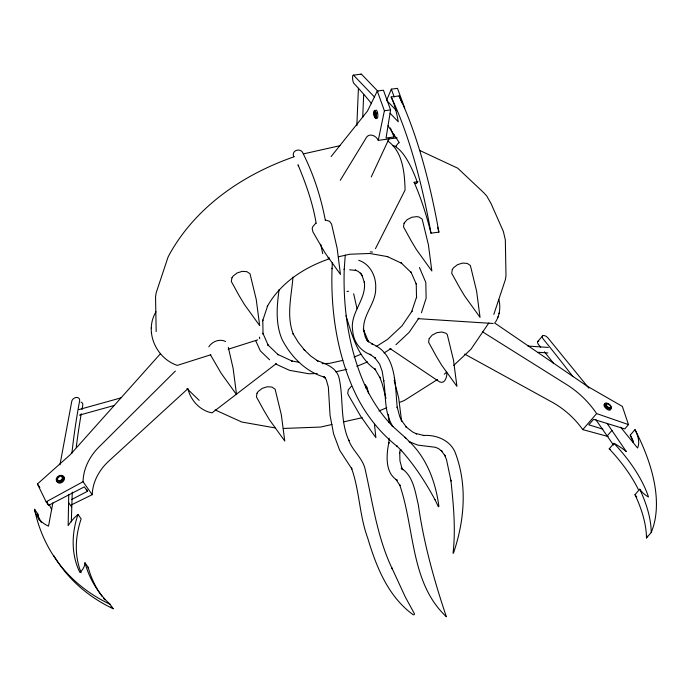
<?xml version="1.0" encoding="UTF-8"?>
<svg xmlns="http://www.w3.org/2000/svg" width="691" height="691" viewBox="0 0 691 691"><rect width="100%" height="100%" fill="white"/><g stroke="black" fill="none" stroke-linecap="round" stroke-linejoin="round"><path stroke-width="1.04" d="M71.32 521.878L72.261 492.052M68.737 494.825L68.15 525.601A42.134 31.743 -35.3 0 1 78.005 514.432L81.149 518.881A106.872 80.51 -35.3 0 0 81.123 572.675M332.06 268.229C330.574 310.414 336.897 353.498 354.69 392.013L355.157 392.989C364.943 413.788 379.394 432.264 397.394 446.567L396.496 445.686L401.696 450.791L400.806 449.919C414.375 464.931 425.492 482.102 435.088 499.878M356.841 125.736L358.422 88.267M362.723 117.22L363.673 94.736M332.328 263.426L332.354 262.943L332.034 268.739M389.171 438.163L388.739 443.492L388.903 442.421C386.286 454.73 384.835 472.903 397.239 480.254L395.952 479.45L400.029 485.609L399.553 484.529C414.876 528.313 410.16 582.962 446.343 616.709C434.095 580.25 423.643 542.858 418.314 504.663C415.161 492.027 413.373 475.615 401.151 468.248L402.827 469.742L401.618 467.833L402.084 468.904L399.959 460.888L399.709 452.355L399.553 453.426L400.175 449.945M345.258 255.065L344.213 269.464L344.239 268.954C342.909 309.568 349.059 351.028 366.187 388.1L365.72 387.115C372.743 401.566 381.674 415.144 392.963 426.623L392.073 425.751L405.859 438.137M446.878 373.019C447.008 377.087 444.805 384.49 439.433 381.803L389.897 348.454M292.958 277.1C291.533 296.154 286.031 316.132 293.485 334.634L293.044 333.649L298.365 342.468L304.861 350.475L303.936 349.508L310.777 356.038L317.929 361.082L316.677 360.391C326.109 364.045 337.45 367.724 339.376 379.35C343.557 399.631 340.032 421.329 348.99 440.728L348.558 439.752C352.151 450.42 362.075 457.39 364.952 468.412C372.63 502.253 377.122 537.296 392.333 568.987L391.883 567.967L405.332 597.067L414.514 613.867L414.159 614.731L413.253 614.791C388.109 596.644 376.25 566.672 367.69 537.995C359.294 515.374 359.631 490.541 351.443 467.988L351.892 469.008L339.704 450.307L333.58 433.844L330.056 415.282L328.355 387.115L326.299 379.851L324.52 377.156L325.435 378.124L323.474 376.526L324.727 377.217C305.759 371.922 290.902 356.608 282.092 339.488C275.303 323.69 276.823 306.027 279.121 289.443M495.438 322.136C499.766 315.485 500.785 307.158 498.842 299.548M210.867 354.733L177.293 365.392C156.088 358.275 144.004 331.68 156.002 311.779M71.311 504.914L92.205 494.687L83.032 481.713C83.369 468.049 90.141 455.429 99.91 446.101L175.359 371.05M331.119 156.555L367.508 111.009L377.295 91.022L383.436 90.21L390.588 109.929L386.044 138.019L393.956 136.965L394.293 134.883M92.205 494.687C92.672 481.195 99.824 468.921 109.843 460.146L187.805 388.774M52.853 502.884L48.525 526.136A39.456 29.722 -35.3 0 1 34.55 509.293L37.694 513.75A39.456 29.722 -35.3 0 0 41.374 522.37M59.944 464.836L71.752 401.419A4.276 3.222 -35.3 0 1 74.455 398.042A4.276 3.222 -35.3 0 1 78.454 397.947A4.517 3.403 -35.3 0 1 79.612 400.892A861.401 648.875 -35.3 0 0 71.89 453.331M397.118 137.863L378.262 140.359L384.395 110.75L377.295 91.022M497.857 317.489L498.151 316.538M499.006 313.774L499.299 312.833M421.441 312.738L426.131 298.262L425.811 282.446L419.446 267.521M493.806 314.44L505.397 279.587L505.993 275.562L505.328 239.889L503.368 231.459L490.973 203.387L486.689 195.924L483.769 192.746L457.71 168.181L419.8 150.491M386.744 99.945L391.339 89.156L397.48 88.344L404.693 108.064M371.248 176.931L389.076 138.615M375.446 248.682L405.09 190.051C404.598 172.94 402.931 151.795 387.746 140.955M340.266 180.308L365.47 139.055C368.217 132.318 375.774 135.039 378.262 140.359M208.812 346.856C212.042 341.432 219.833 338.478 225.594 341.535M418.85 318.102L409.167 332.336L395.934 344.731M488.865 322.939L470.977 349.24L453.719 365.401M537.728 341.544L542.478 336.042M464.663 354.077L551.098 401.609C563.657 408.355 574.506 418.012 582.755 429.612L596.627 413.581L628.473 424.602L624.75 428.912L593.56 419.307L588.801 424.81L602.889 429.146M607.208 435.9L611.967 430.398M638.329 489.453A106.872 51.298 40.9 0 0 609.22 448.83L613.979 443.328A42.134 20.22 40.9 0 1 626.305 451.56L607.113 423.41M633.068 442.171A39.456 18.942 40.9 0 0 630.227 435.14L634.986 429.647A228.082 109.472 40.9 0 1 651.224 532.467L646.474 537.969A151.087 72.512 40.9 0 0 634.986 494.704L639.736 489.211A13.164 6.323 40.9 0 0 648.503 497.019A106.872 51.298 40.9 0 0 613.979 443.328M160.459 353.697L70.318 454.626L37.418 483.994L46.142 501.847L48.603 505.337L84.337 486.861L87.481 491.31L71.501 499.576M315.839 223.115L312.807 226.622L312.177 228.496L312.911 231.856L325.185 253.079L340.473 274.457L337.113 248.147L331.585 224.126L329.581 221.293L325.521 220.04M351.33 386.312L348.299 389.81L347.711 393.473L348.402 395.045L360.676 416.276L375.878 437.662L374.47 424.317M444.304 374.22L446.654 372.017M276.4 363.544L212.051 412.881C199.941 410.644 190.561 400.236 187.805 388.428M376.111 346.614L387.625 339.324L401.989 325.867L412.052 311.08L411.646 311.745L416.656 296.776L416.518 297.666L416.241 283.483L416.431 284.424L410.92 271.934L411.413 272.746L401.022 262.753L401.713 263.297L387.072 256.456L387.798 256.663L369.806 253.476L349.827 254.228L338.486 256.776M384.015 352.989L390.985 348.575M437.576 379.428L404.425 400.426L399.528 402.456M46.142 501.847L83.032 481.713M294.34 156.676C243.491 174.331 196.399 206.194 169.684 253.942L168.06 257.069L156.14 292.915L155.544 296.94L156.183 331.568M329.218 258.857C304.135 267.452 280.382 282.887 267.244 306.519L267.65 305.854L262.64 320.823L262.779 319.933L263.055 334.107L262.865 333.174L268.376 345.664L267.883 344.852L278.274 354.846L277.583 354.302L292.224 361.143L291.498 360.935L298.909 362.248M354.051 357.1L360.987 354.224M356.85 366.334L367.586 361.885M378.953 410.964L386.796 407.716M228.16 349.249L257.665 339.877M78.8 409.608L120.934 397.895M79.422 415.136L114.361 405.418M303.47 153.886L339.972 145.68M342.866 360.356L329.469 363.371L322.11 363.647M335.688 371.827L346.847 369.314M331.991 424.481L320.52 427.064L283.31 428.455M343.462 421.899L362.231 417.684M327.905 257.95L329.141 257.683M346.96 291.516L348.558 291.257M353.282 75.181L361.186 74.127M390.095 113.264L398.258 121.771A39.456 10.788 82.4 0 0 391.158 96.982L399.061 95.937A39.456 10.788 82.4 0 1 401.834 102.873M384.395 110.75L390.588 109.929M437.653 227.313A151.087 41.296 82.4 0 1 438.889 232.133L430.985 233.178A151.087 41.296 82.4 0 0 414.099 182.277L418.055 181.759M372.484 252.034L370.255 251.887M317.221 373.468L308.972 373.779L289.486 370.324L275.476 363.915M349.672 269.784L356.202 270.466L355.157 269.974L358.37 271.546L361.108 273.835L360.253 273.049L362.447 276.02L361.92 275.07L364.433 282.749L364.321 281.893C366.774 299.713 349.249 313.135 352.773 331.239C353.447 341.907 360.78 351.382 370.903 354.742L369.849 354.241L375.463 358.223L374.608 357.437L379.679 364.183L382.235 371.473L383.747 381.069L383.626 380.214C386.131 395.312 384.023 411.594 392.134 425.293M417.943 318.663L493.167 323.492M527.924 346.053L548.291 347.426M538.237 352.289L547.885 352.937M392.842 145.723L395.952 146.276M274.914 427.884L241.738 422.011L215.108 409.927M582.755 429.612L608.14 436.513M358.724 260.282C370.229 264.092 376.319 276.478 375.697 288.052C376.129 303.703 361.79 315.321 363.786 331.188L363.673 330.358L365.366 337.251L366.93 340.153L366.394 339.195L368.372 341.622L367.517 340.836L372.751 344.273L371.698 343.781C397.282 353.939 394.768 385.302 397.299 407.915L397.178 407.042L399.778 416.733L401.799 421.052L401.272 420.111L406.619 427.418L405.764 426.632L412.674 432.022L416.647 433.931L415.593 433.438L424.386 435.606L423.324 435.477C435.891 434.579 449.565 439.865 454.98 451.94C467.591 484.443 464.585 520.738 453.426 553.223L453.037 553.163C455.879 528.848 453.417 504.413 450.912 480.193L451.024 481.057L446.533 459.748L444.719 455.119L445.246 456.051L441.178 450.515L442.033 451.301L438.5 448.614L435.46 447.293L417.813 445.108L409.046 441.696M482.586 331.87L566.11 384.256C578.246 391.719 588.62 401.817 596.627 413.581M494.385 322.783L587.048 386.079L622.349 406.403L628.473 424.602M365.081 384.481L367.085 387.323L368.51 393.257M269.62 359.804L260.343 350.881L255.73 340.749M186.941 388.584L199.181 400.357M409.469 441.696C427.159 458.72 435.788 482.629 438.897 506.529L438.379 506.71L434.993 499.671M404.961 437.256L410.359 442.56M377.96 91.342L361.635 74.343A4.276 1.166 82.4 0 0 360.987 74.231M386.865 100.618L396.513 110.672M374.513 97.034L353.732 75.388A4.276 1.166 82.4 0 0 352.66 76.381A4.276 1.166 82.4 0 0 352.876 80.657A4.517 1.235 82.4 0 0 354.042 83.594A861.401 235.432 82.4 0 1 371.628 103.736M588.801 388.117L548.188 338.21A4.276 2.056 40.9 0 0 544.62 335.671A4.276 2.056 40.9 0 0 542.34 336.413A4.517 2.168 40.9 0 0 543.497 339.35A861.401 413.443 40.9 0 1 572.856 376.586M620.622 427.202L637.543 447.993A39.456 18.942 40.9 0 0 634.986 429.647M595.728 419.532L613.522 445.116M68.469 502.495L71.614 506.952M37.418 483.994L39.862 487.457M78.005 514.432A106.872 80.51 -35.3 0 0 79.88 572.45A13.164 9.916 -35.3 0 0 84.993 562.802L88.137 567.251A151.087 113.808 -35.3 0 0 102.294 596.609M34.55 509.293A228.082 171.809 -35.3 0 0 110.042 604.262L113.186 608.719A228.082 171.809 -35.3 0 1 53.786 555.633M387.997 125.702L399.312 142.709A42.134 11.514 82.4 0 0 395.813 146.967A106.872 29.212 82.4 0 1 417.338 182.277A13.164 3.602 82.4 0 1 414.099 182.277M210.41 354.742L221.189 373.321L236.564 394.656L233.117 368.389L228.315 347.34M49.45 505.086L51.756 509.794M46.763 501.571L48.603 505.337M368.597 341.993L363.233 329.08M298.426 165.719L298.02 164.795C305.914 183.72 312.842 203.154 316.176 223.461M390.406 127.965L393.956 136.965M86.695 489.306L87.481 491.31M391.339 89.156L394.207 97.051M394.181 380.266L398.69 398.016L401.54 420.819M346.01 315.761C352.047 335.135 357.774 357.757 375.679 369.72L374.712 368.631L380.067 377.856L379.618 376.837L382.183 383.695L385.975 398.396M259.401 337.148L259.747 338.745M357.048 308.765L353.671 293.761M325.366 220.541C321.03 197.462 313.731 174.745 303.211 153.722C301.25 147.313 291.17 149.938 293.658 156.511M320.702 244.269L322.74 253.632M394.285 377.528L394.397 378.392M394.604 379.912L394.716 380.767M388.463 414.591L389.128 422.676M151.364 327.689L151.372 328.501M151.407 332.457L151.415 333.278M81.046 402.127A4.276 3.222 -35.3 0 1 81.598 402.404A4.517 3.403 -35.3 0 1 82.765 405.341A861.401 648.875 -35.3 0 0 81.987 409.556M76.252 447.336A861.401 648.875 -35.3 0 1 81.244 413.762M88.137 567.251A13.164 9.916 -35.3 0 1 88.077 568.088M113.186 608.719A151.087 113.808 -35.3 0 1 110.966 606.594M104.79 599.814A151.087 113.808 -35.3 0 1 103.52 598.225M39.128 519.986A228.082 171.809 -35.3 0 1 37.694 513.75M110.042 604.262A151.087 113.808 -35.3 0 1 84.993 562.802M61.292 476.531A2.764 2.09 -32.3 0 1 62.389 479.304A2.764 2.09 -32.3 0 1 58.89 481.014A2.764 2.09 -32.3 0 1 57.802 478.241M58.709 477.196A2.764 2.09 -32.3 0 1 59.322 476.816M62.328 476.056A4.181 3.127 -38.1 0 1 64.116 479.943A4.181 3.127 -38.1 0 1 59.461 483.121A4.181 3.127 -38.1 0 1 56.861 479.787M391.158 96.982A228.082 62.337 82.4 0 1 430.985 233.178M399.061 95.937A228.082 62.337 82.4 0 1 438.889 232.133M376.949 112.305A2.764 0.821 83.8 0 1 377.277 113.549M374.418 112.486A2.764 0.691 81.1 0 1 375.774 113.782A2.764 0.691 81.1 0 1 375.386 117.081M374.133 114.386A4.172 1.036 81.1 0 1 375.109 110.741A4.172 1.036 81.1 0 1 376.327 117.651A4.172 1.036 81.1 0 1 374.323 115.457M375.835 110.215A4.181 1.244 83.8 0 1 377.839 114.818A4.181 1.244 83.8 0 1 376.267 117.816M639.736 489.211A151.087 72.512 40.9 0 1 651.224 532.467M540.63 347.167A861.401 413.443 40.9 0 0 538.747 344.852A4.517 2.168 40.9 0 1 537.581 341.915A4.276 2.056 40.9 0 1 538.764 341.009M544.378 351.814A861.401 413.443 40.9 0 1 553.629 363.431M630.227 435.14A228.082 109.472 40.9 0 1 633.431 441.532M647.199 536.147A228.082 109.472 40.9 0 1 646.474 537.969M636.765 496.959A13.164 6.323 40.9 0 1 634.986 494.704M609.22 448.83A42.134 20.22 40.9 0 1 610.265 449.4M606.931 408.372A2.764 1.27 42.5 0 1 606.378 407.906M610.378 407.163A2.764 1.382 39.2 0 1 607.363 407.275A2.764 1.382 39.2 0 1 606.318 404.088M607.89 404.339A2.764 1.382 39.2 0 1 608.495 404.676M610.628 408.839A4.181 1.918 42.5 0 1 606.318 408.726A4.181 1.918 42.5 0 1 604.72 403.924M231.926 277.842L231.33 281.505L238.991 295.437L244.303 304.308L259.678 325.642L256.223 299.376L250.012 273.774L246.868 271.658L242.161 271.364L237.143 272.954L233.169 276.011L231.926 277.842M257.017 393.239L256.43 396.893L264.092 410.834L269.395 419.696L284.77 441.039L281.323 414.764L275.104 389.171L271.969 387.055L267.253 386.753L262.243 388.342L258.27 391.4L257.017 393.239M404.088 223.193L403.492 226.855L411.162 240.788L416.466 249.658L431.84 270.993L428.394 244.726L422.175 219.125L419.031 217.009L416.803 216.62L411.767 217.285L407.12 219.695L404.088 223.193M429.189 338.59L428.593 342.244L436.254 356.185L441.566 365.047L456.941 386.381L453.486 360.115L447.267 334.522L445.963 333.261L441.903 332.008L436.867 332.673L432.212 335.083L429.189 338.59M452.294 269.568L451.698 273.23L459.368 287.162L464.672 296.033L480.046 317.368L476.6 291.101L470.381 265.508L467.237 263.392L462.529 263.09L457.52 264.679L453.538 267.737L452.294 269.568M59.288 480.694A2.764 2.09 -32.3 0 0 62.32 477.187A2.764 2.09 -32.3 0 0 57.949 477.3A2.764 2.09 -32.3 0 0 59.288 480.694M59.236 482.249A4.172 3.161 -32.3 0 0 63.822 476.945A4.172 3.161 -32.3 0 0 57.215 477.127A4.172 3.161 -32.3 0 0 59.236 482.249M373.727 113.151A2.764 0.691 81.1 0 0 374.919 117.289A2.764 0.691 81.1 0 0 374.945 113.22A2.764 0.691 81.1 0 0 373.727 113.151M606.543 405.548A2.764 1.382 39.2 0 0 610.542 407.422A2.764 1.382 39.2 0 0 608.27 403.872A2.764 1.382 39.2 0 0 606.543 405.548M605.195 405.98A4.172 2.082 39.2 0 0 611.224 408.804A4.172 2.082 39.2 0 0 607.795 403.449A4.172 2.082 39.2 0 0 605.195 405.98"/></g></svg>
